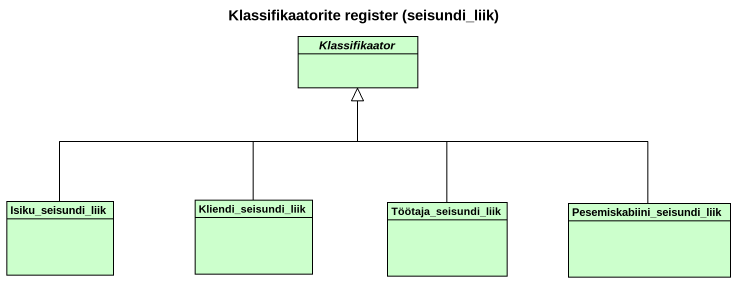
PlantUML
@startuml
title Klassifikaatorite register (seisundi_liik)
hide circle
hide empty members
abstract class Klassifikaator #CCFFCC
class Isiku_seisundi_liik #CCFFCC
class Kliendi_seisundi_liik #CCFFCC
class Töötaja_seisundi_liik #CCFFCC
class Pesemiskabiini_seisundi_liik #CCFFCC
Isiku_seisundi_liik -right-|> Klassifikaator
Kliendi_seisundi_liik -up-|> Klassifikaator
Töötaja_seisundi_liik -up-|> Klassifikaator
Pesemiskabiini_seisundi_liik -up-|> Klassifikaator
@enduml
